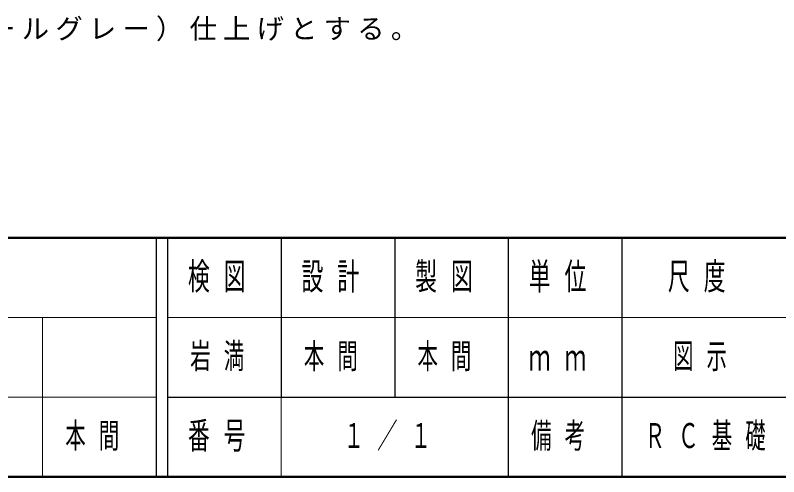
# Model space of a CAD drawing. Units: millimetres on the paper. Extents: x -385 to 0, y 0 to 267.
# Drawn here: x -255.9 to -188.7, y 0 to 40.6 of the extents above; entities that cross this region are included whole.
import ezdxf

# ---------------------------------------------------------------- set-up
doc = ezdxf.new("R2010")
doc.units = ezdxf.units.MM
doc.layers.add('LY_1', color=7, linetype='Continuous', lineweight=25)
doc.layers.add('LY_2', color=7, linetype='Continuous', lineweight=13)
doc.layers.add('LY_3', color=7, linetype='Continuous')
doc.styles.add('ＭＳ ゴシック', font='')
doc.styles.get('ＭＳ ゴシック').set_extended_font_data('MS Gothic')

msp = doc.modelspace()

# ---------------------------------------------------------------- linework, layer by layer
at = {"layer": 'LY_2', "lineweight": 50}
for p, q in [((-385, 21), (0, 21)), ((-385, 0), (0, 0))]:
    msp.add_line(p, q, dxfattribs=at)
at = {"layer": 'LY_2', "color": 211, "lineweight": 25}
for p, q in [((-243.5, 21), (-243.5, 0)), ((-242.5, 21), (-242.5, 0)), ((-232.5, 21), (-232.5, 7)), ((-222.5, 21), (-222.5, 7)), ((-212.5, 21), (-212.5, 0)), ((-202.5, 21), (-202.5, 7)), ((-242.5, 7), (0, 7))]:
    msp.add_line(p, q, dxfattribs=at)
at = {"layer": 'LY_2'}
for p, q in [((-385, 14), (-243.5, 14)), ((-253.5, 14), (-253.5, 0)), ((-242.5, 14), (-187.5, 14)), ((-385, 7), (-243.5, 7)), ((-232.5, 7), (-232.5, 0))]:
    msp.add_line(p, q, dxfattribs=at)
at = {"layer": 'LY_2', "lineweight": 25}
msp.add_line((-202.5, 7), (-202.5, 0), dxfattribs=at)

# ---------------------------------------------------------------- texts
at = {"layer": 'LY_1', "style": 'ＭＳ ゴシック'}
for s, insert, char_height, attachment_point in [('\\T1.23;鋼材は、電気亜鉛メッキ処理の上、ポリエステル樹脂粉体塗装又はウレタン樹脂塗料塗装（ペールグレー）仕上げとする。', (-382.293, 38.307), 1.76, 7), ('\\T1.64;\\W0.6;岩満', (-240.5, 10.5), 2.199, 4), ('\\T1.64;\\W0.6;本間', (-230.5, 10.5), 2.199, 4), ('\\T1.64;\\W0.6;本間', (-220.5, 10.5), 2.199, 4), ('\\T1.64;\\W0.6;本間', (-251.5, 3.5), 2.199, 4), ('\\T1.64;\\W0.6;ＲＣ基礎', (-200.5, 3.5), 2.199, 4)]:
    msp.add_mtext(s, dxfattribs=dict(at, insert=insert, char_height=char_height, attachment_point=attachment_point))
at = {"layer": 'LY_2', "color": 4, "attachment_point": 4, "style": 'ＭＳ ゴシック'}
for s, insert, char_height in [('\\T1.64;\\W0.6;検図', (-240.7, 17.5), 2.346), ('\\T1.64;\\W0.6;設計', (-230.7, 17.5), 2.346), ('\\T1.64;\\W0.6;製図', (-220.7, 17.5), 2.346), ('\\T1.64;\\W0.6;単位', (-210.7, 17.5), 2.346), ('\\T1.64;\\W0.6;尺度', (-198.45, 17.5), 2.346), ('\\T1.64;\\W0.6;ｍｍ', (-210.7, 10.5), 2.346), ('\\T1.64;\\W0.6;番号', (-240.7, 3.5), 2.346), ('\\T1.64;\\W0.6;備考', (-210.5, 3.5), 2.199)]:
    msp.add_mtext(s, dxfattribs=dict(at, insert=insert, char_height=char_height))
at = {"layer": 'LY_3', "char_height": 2.199, "attachment_point": 4, "style": 'ＭＳ ゴシック'}
for s, insert in [('\\T1.64;\\W0.6;図示', (-198, 10.5)), ('\\T1.64;\\W0.6;１／１', (-227, 3.5))]:
    msp.add_mtext(s, dxfattribs=dict(at, insert=insert))

doc.saveas('drawing.dxf')
